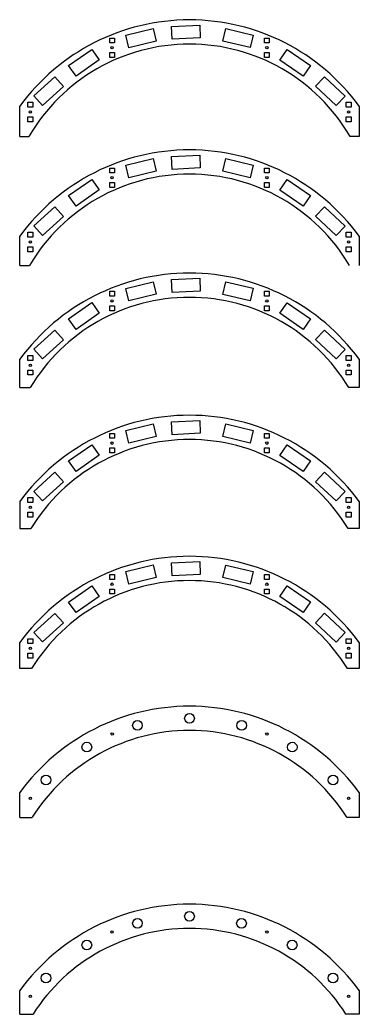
# Model space of a CAD drawing. Header units: millimetres. Extents: x -118 to 978, y -1989 to 612.
# Drawn here: x 436 to 856, y -1989 to -758 of the extents above; entities that cross this region are included whole.
import ezdxf

# ---------------------------------------------------------------- set-up
doc = ezdxf.new("R2010")
doc.units = ezdxf.units.MM
doc.layers.add('Holes', color=1, linetype='Continuous')

# ---------------------------------------------------------------- blocks, each defined once
blk = doc.blocks.new('Square hole unit')
for points in [[(-3, 6), (-3, 12), (3, 12), (3, 6)], [(-3, -12), (-3, -6), (3, -6), (3, -12)]]:
    blk.add_lwpolyline(points, close=True)
blk.add_circle((0, 0), 1.5)
blk = doc.blocks.new('Level 4')
for p, q in [((-210, -129.4), (-198.8, -129.4)), ((210, -129.4), (198.8, -129.4))]:
    blk.add_line(p, q)
for points in [[(-210, -129.4), (-210, -91.7)], [(210, -91.7), (210, -129.4)]]:
    blk.add_lwpolyline(points)
for radius, start, end in [(260, 36.1289, 143.8711), (230, 30.1716, 149.8284)]:
    blk.add_arc((0, -245), radius, start, end)
at = {"layer": 'Holes'}
for points in [[(-44.9, 4.3), (-41.2, -11.2), (-75.2, -19.5), (-78.9, -3.9)], [(-21.6, -9.1), (-22.4, 6.9), (12.6, 8.6), (13.4, -7.3)], [(41.2, -11.4), (44.8, 4.2), (78.9, -3.8), (75.3, -19.4)], [(-140.5, -54.7), (-149.7, -41.6), (-121.1, -21.5), (-111.9, -34.6)], [(149.8, -41.5), (140.7, -54.7), (111.9, -34.7), (121, -21.6)], [(-166.8, -55.6), (-156.1, -67.5), (-181.9, -91), (-192.7, -79.2)], [(156.2, -67.2), (167.1, -55.5), (192.7, -79.4), (181.7, -91.1)]]:
    blk.add_lwpolyline(points, close=True, dxfattribs=at)
for p in [(-95.8, -19.5), (95.8, -19.5), (-197, -99)]:
    blk.add_blockref('Square hole unit', p, dxfattribs=at)
at = {"layer": 'Holes', "rotation": 180}
blk.add_blockref('Square hole unit', (197, -99), dxfattribs=at)
blk = doc.blocks.new('Level 5')
blk.add_line((-210, -128), (-198, -128))
for points in [[(-210, -128), (-210, -91.7)], [(210, -91.7), (210, -128)]]:
    blk.add_lwpolyline(points)
for radius, start, end in [(260, 36.1289, 143.8711), (230, 30.5755, 149.4245)]:
    blk.add_arc((0, -245), radius, start, end)
at = {"layer": 'Holes'}
for points in [[(-44.9, 4.3), (-41.2, -11.2), (-75.2, -19.5), (-78.9, -3.9)], [(-21.6, -9.1), (-22.4, 6.9), (12.6, 8.6), (13.4, -7.3)], [(41.2, -11.4), (44.8, 4.2), (78.9, -3.8), (75.3, -19.4)], [(-140.5, -54.7), (-149.7, -41.6), (-121.1, -21.5), (-111.9, -34.6)], [(149.8, -41.5), (140.7, -54.7), (111.9, -34.7), (121, -21.6)], [(-166.8, -55.6), (-156.1, -67.5), (-181.9, -91), (-192.7, -79.2)], [(156.2, -67.2), (167.1, -55.5), (192.7, -79.4), (181.7, -91.1)]]:
    blk.add_lwpolyline(points, close=True, dxfattribs=at)
for p in [(-95.8, -19.5), (95.8, -19.5), (-197, -99)]:
    blk.add_blockref('Square hole unit', p, dxfattribs=at)
at = {"layer": 'Holes', "rotation": 180}
blk.add_blockref('Square hole unit', (197, -99), dxfattribs=at)
blk = doc.blocks.new('Level 6')
for p, q in [((-210, -126.6), (-197.2, -126.6)), ((210, -126.6), (197.2, -126.6))]:
    blk.add_line(p, q)
for points in [[(-210, -126.6), (-210, -91.7)], [(210, -91.7), (210, -126.6)]]:
    blk.add_lwpolyline(points)
for radius, start, end in [(260, 36.1289, 143.8711), (230, 30.9812, 149.0188)]:
    blk.add_arc((0, -245), radius, start, end)
at = {"layer": 'Holes'}
for points in [[(-44.9, 4.3), (-41.2, -11.2), (-75.2, -19.5), (-78.9, -3.9)], [(-21.6, -9.1), (-22.4, 6.9), (12.6, 8.6), (13.4, -7.3)], [(41.2, -11.4), (44.8, 4.2), (78.9, -3.8), (75.3, -19.4)], [(-140.5, -54.7), (-149.7, -41.6), (-121.1, -21.5), (-111.9, -34.6)], [(149.8, -41.5), (140.7, -54.7), (111.9, -34.7), (121, -21.6)], [(-166.8, -55.6), (-156.1, -67.5), (-181.9, -91), (-192.7, -79.2)], [(156.2, -67.2), (167.1, -55.5), (192.7, -79.4), (181.7, -91.1)]]:
    blk.add_lwpolyline(points, close=True, dxfattribs=at)
for p in [(-95.8, -19.5), (95.8, -19.5), (-197, -99)]:
    blk.add_blockref('Square hole unit', p, dxfattribs=at)
at = {"layer": 'Holes', "rotation": 180}
blk.add_blockref('Square hole unit', (197, -99), dxfattribs=at)
blk = doc.blocks.new('Level 7')
for p, q in [((-210, -91.7), (-210, -91.7)), ((-210, -91.7), (-210, -125.2)), ((-210, -125.2), (-210, -125.2)), ((-210, -125.2), (-196.3, -125.2)), ((-210, -125.2), (-210, -125.2)), ((210, -125.2), (196.3, -125.2))]:
    blk.add_line(p, q)
blk.add_lwpolyline([(210, -91.7), (210, -125.2)])
for radius, start, end in [(260, 36.1289, 143.8711), (230, 31.3886, 148.6114)]:
    blk.add_arc((0, -245), radius, start, end)
at = {"layer": 'Holes'}
for points in [[(-44.9, 4.3), (-41.2, -11.2), (-75.2, -19.5), (-78.9, -3.9)], [(-21.6, -9.1), (-22.4, 6.9), (12.6, 8.6), (13.4, -7.3)], [(41.2, -11.4), (44.8, 4.2), (78.9, -3.8), (75.3, -19.4)], [(-140.5, -54.7), (-149.7, -41.6), (-121.1, -21.5), (-111.9, -34.6)], [(149.8, -41.5), (140.7, -54.7), (111.9, -34.7), (121, -21.6)], [(-166.8, -55.6), (-156.1, -67.5), (-181.9, -91), (-192.7, -79.2)], [(156.2, -67.2), (167.1, -55.5), (192.7, -79.4), (181.7, -91.1)]]:
    blk.add_lwpolyline(points, close=True, dxfattribs=at)
for p in [(-95.8, -19.5), (95.8, -19.5), (-197, -99)]:
    blk.add_blockref('Square hole unit', p, dxfattribs=at)
at = {"layer": 'Holes', "rotation": 180}
blk.add_blockref('Square hole unit', (197, -99), dxfattribs=at)
blk = doc.blocks.new('Level 8')
for p, q in [((-195.5, -123.8), (-210, -123.8)), ((210, -123.8), (195.5, -123.8))]:
    blk.add_line(p, q)
for points in [[(-210, -123.8), (-210, -91.7)], [(210, -91.7), (210, -123.8)]]:
    blk.add_lwpolyline(points)
for radius, start, end in [(260, 36.1289, 143.8711), (230, 31.7977, 148.2023)]:
    blk.add_arc((0, -245), radius, start, end)
at = {"layer": 'Holes'}
for points in [[(-44.9, 4.3), (-41.2, -11.2), (-75.2, -19.5), (-78.9, -3.9)], [(-21.6, -9.1), (-22.4, 6.9), (12.6, 8.6), (13.4, -7.3)], [(41.2, -11.4), (44.8, 4.2), (78.9, -3.8), (75.3, -19.4)], [(-140.5, -54.7), (-149.7, -41.6), (-121.1, -21.5), (-111.9, -34.6)], [(149.8, -41.5), (140.7, -54.7), (111.9, -34.7), (121, -21.6)], [(-166.8, -55.6), (-156.1, -67.5), (-181.9, -91), (-192.7, -79.2)], [(156.2, -67.2), (167.1, -55.5), (192.7, -79.4), (181.7, -91.1)]]:
    blk.add_lwpolyline(points, close=True, dxfattribs=at)
for p in [(-95.8, -19.5), (95.8, -19.5), (-197, -99)]:
    blk.add_blockref('Square hole unit', p, dxfattribs=at)
at = {"layer": 'Holes', "rotation": 180}
blk.add_blockref('Square hole unit', (197, -99), dxfattribs=at)
blk = doc.blocks.new('Level 9')
for p, q in [((874, -1621.7), (889.4, -1621.7)), ((1294, -1621.7), (1278.7, -1621.7))]:
    blk.add_line(p, q)
for points in [[(874, -1621.7), (874, -1590.9)], [(1294, -1590.9), (1294, -1621.7)]]:
    blk.add_lwpolyline(points)
for radius, start, end in [(260, 36.1289, 143.8711), (230, 32.2087, 147.7913)]:
    blk.add_arc((1084, -1744.2), radius, start, end)
at = {"layer": 'Holes'}
for centre, radius in [((1084, -1499.2), 6), ((1019.6, -1507.9), 6), ((1148.5, -1507.9), 6), ((988.3, -1518.7), 1.5), ((1179.8, -1518.7), 1.5), ((956.9, -1534.8), 6), ((1211.2, -1534.8), 6), ((906.3, -1575.6), 6), ((1261.8, -1575.6), 6), ((887, -1598.2), 1.5), ((1281, -1598.3), 1.5)]:
    blk.add_circle(centre, radius, dxfattribs=at)
blk = doc.blocks.new('Level 10')
for p, q in [((-210, -121), (-193.7, -121)), ((210, -121), (193.7, -121))]:
    blk.add_line(p, q)
for points in [[(-210, -121), (-210, -91.7)], [(210, -91.7), (210, -121)]]:
    blk.add_lwpolyline(points)
for radius, start, end in [(260, 36.1289, 143.8711), (230, 32.6215, 147.3785)]:
    blk.add_arc((0, -245), radius, start, end)
at = {"layer": 'Holes'}
for centre, radius in [((0, 0), 6), ((-64.4, -8.6), 6), ((64.4, -8.6), 6), ((-95.8, -19.5), 1.5), ((95.8, -19.5), 1.5), ((-127.1, -35.6), 6), ((127.1, -35.6), 6), ((-177.7, -76.4), 6), ((177.7, -76.4), 6), ((-197, -99), 1.5), ((197, -99), 1.5)]:
    blk.add_circle(centre, radius, dxfattribs=at)

msp = doc.modelspace()

# ---------------------------------------------------------------- block references
for name, p in [('Level 4', (645.5, -773.2)), ('Level 5', (645.5, -934.1)), ('Level 6', (645.5, -1086.6)), ('Level 7', (645.5, -1262.5)), ('Level 8', (645.5, -1437.1)), ('Level 9', (-438.5, -123.4)), ('Level 10', (645.5, -1867.6))]:
    msp.add_blockref(name, p)

doc.saveas('drawing.dxf')
